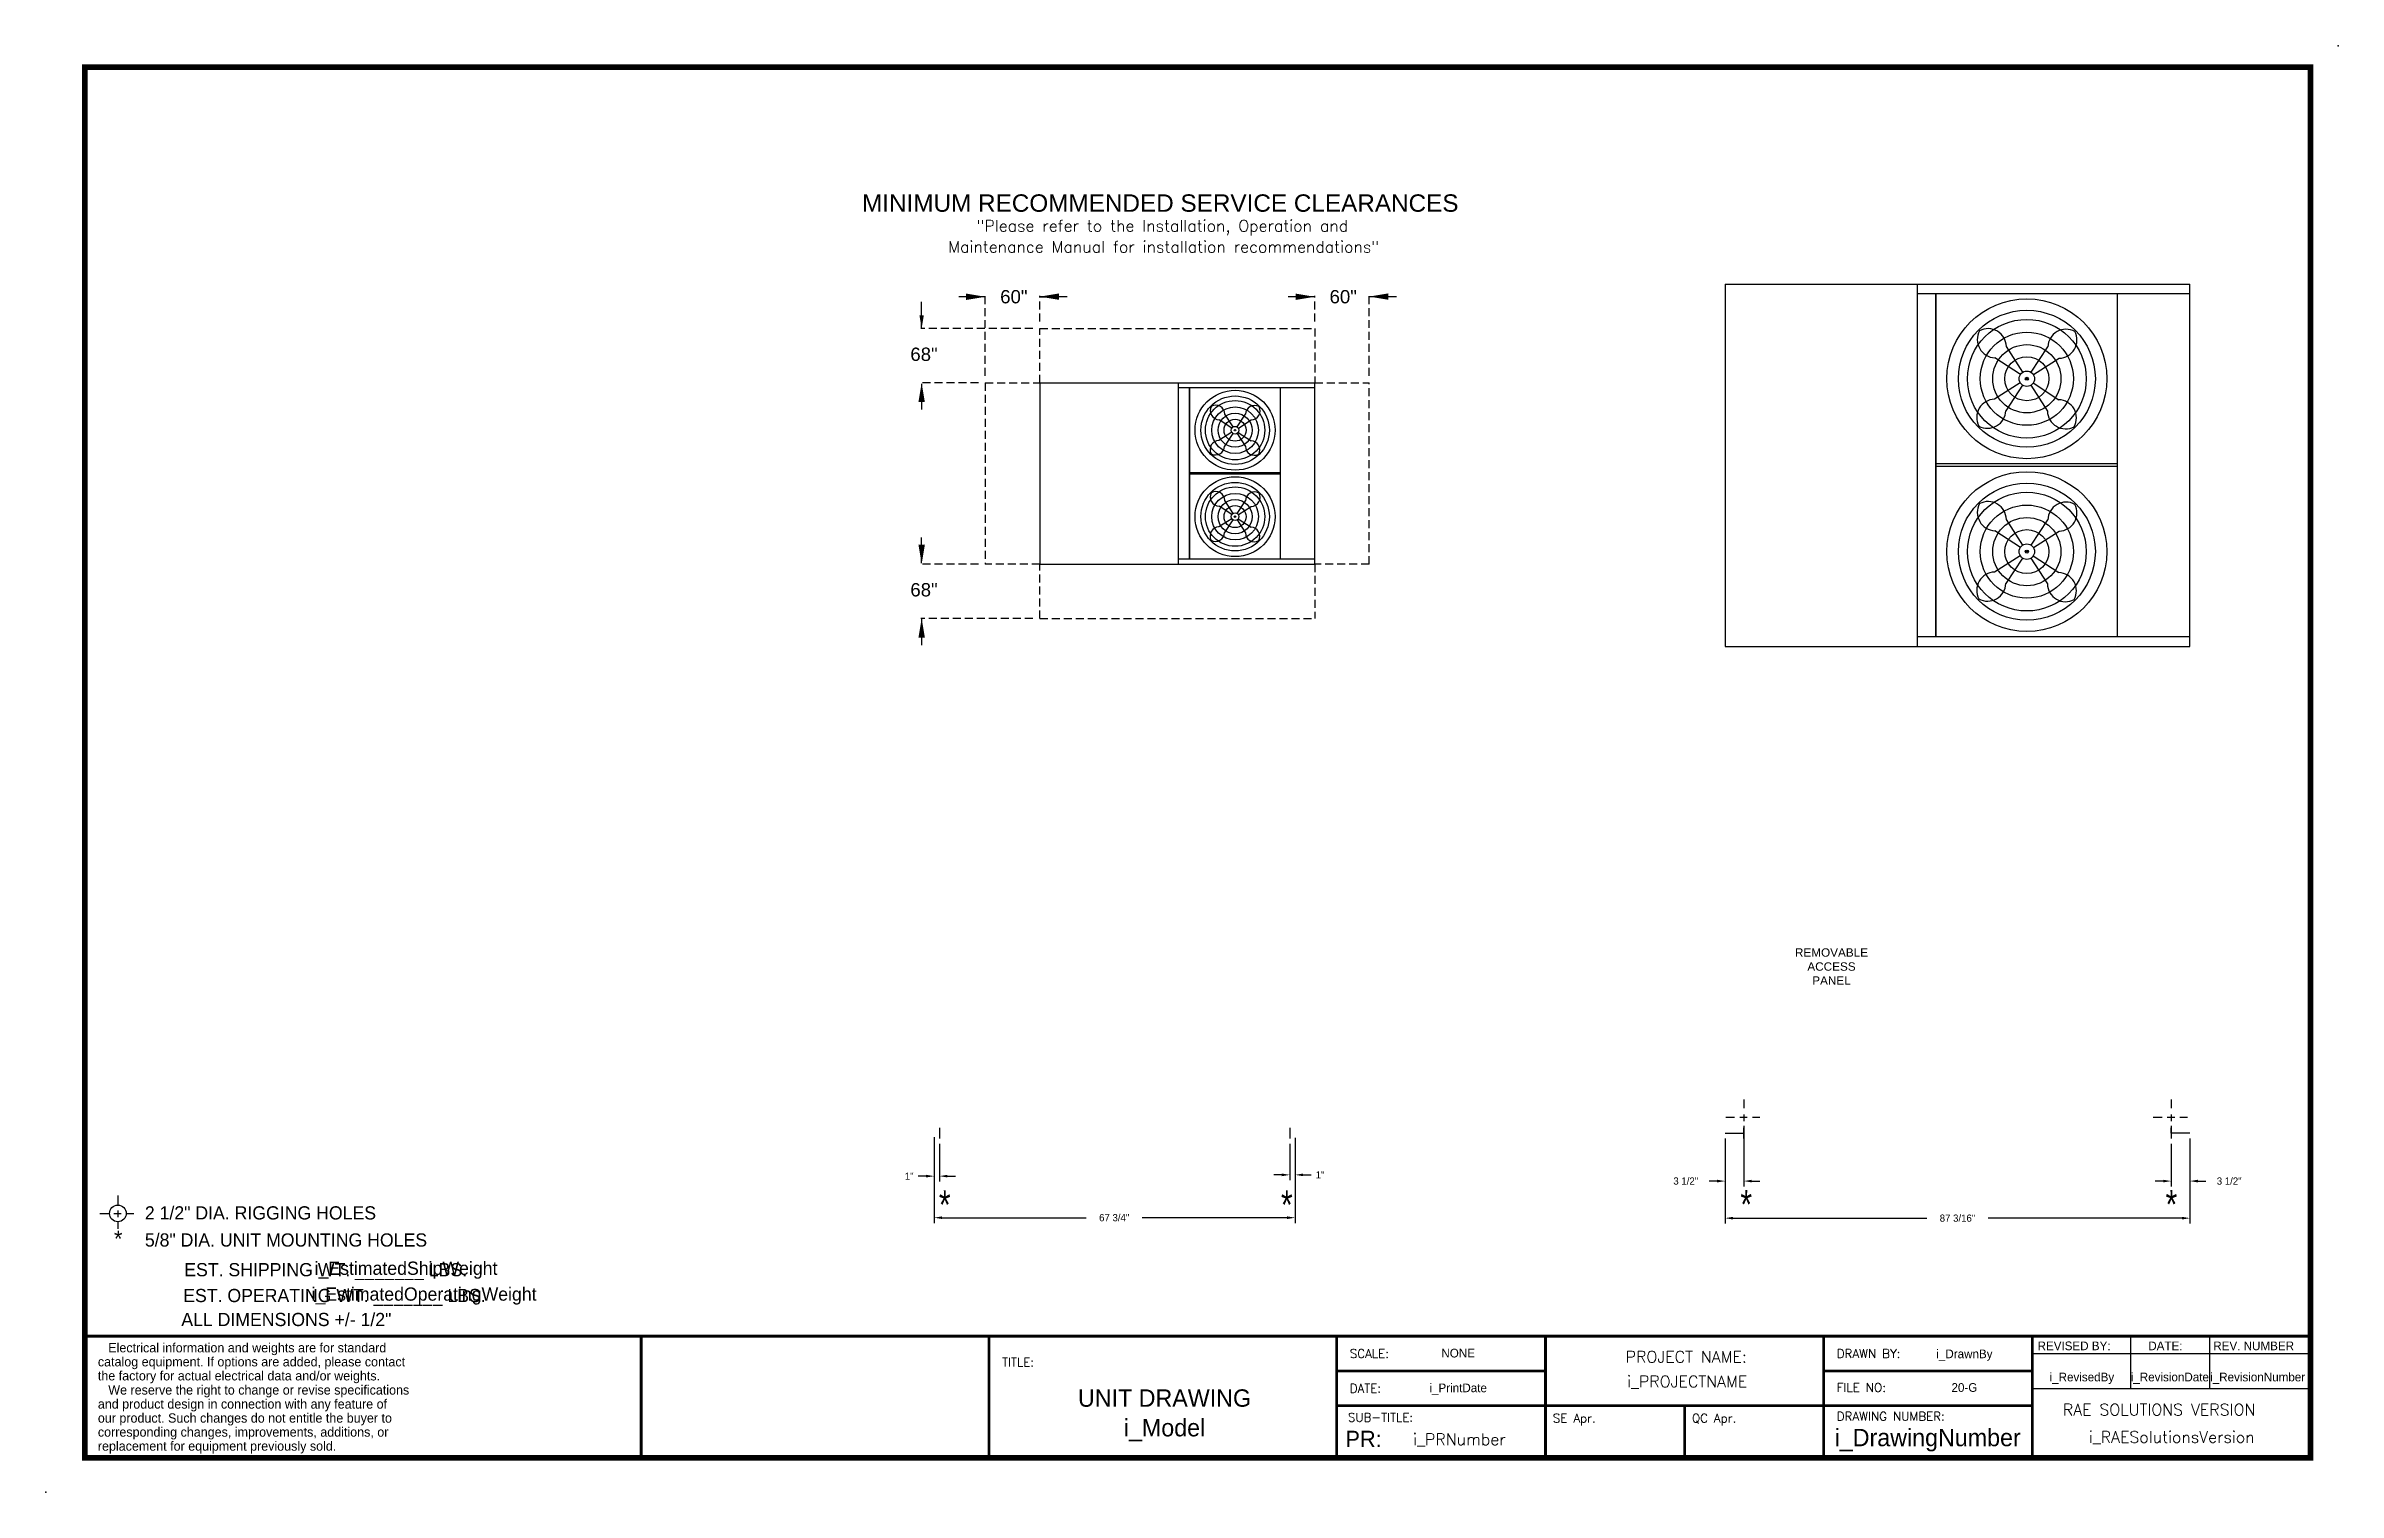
# Model space of a CAD drawing. Extents: x 160 to 590, y -127 to 144.
import ezdxf
from ezdxf.enums import TextEntityAlignment as Align

# ---------------------------------------------------------------- set-up
doc = ezdxf.new("R2010")
doc.units = 0
doc.header["$MEASUREMENT"] = 0
doc.linetypes.add('DASHED', pattern=[0.75, 0.5, -0.25])
doc.layers.get('0').update_dxf_attribs({"color": 1, "linetype": 'CONTINUOUS'})
doc.styles.add('dimentions', font='ARIAL.TTF')
doc.styles.add('SIMPLEX', font='SIMPLEX')
doc.styles.add('SLDTEXTSTYLE0', font='ARIAL.TTF', dxfattribs={"width": 0.75})
doc.dimstyles.new('SLDDIMSTYLE0', dxfattribs={"dimtxt": 1.35, "dimasz": 1.5, "dimexe": 1, "dimexo": 1, "dimgap": 1, "dimtad": 0, "dimtih": 1, "dimtoh": 1, "dimdec": 4, "dimzin": 12, "dimdsep": 46, "dimlunit": 5, "dimtxsty": 'STANDARD', "dimcen": 0.09, "dimclrd": 1, "dimclre": 1, "dimclrt": 1, "dimadec": 0, "dimazin": 0, "dimtfac": 1, "dimtdec": 4, "dimtofl": 0, "dimtmove": 0, "dimatfit": 0, "dimfxl": 1, "dimfrac": 2, "dimtolj": 1, "dimtzin": 12, "dimarcsym": 0})

# ---------------------------------------------------------------- blocks, each defined once
blk = doc.blocks.new('*D18')
at = {"color": 1, "lineweight": -2}
for p, q in [((326.88, -60.51), (326.88, -76.6)), ((394.61, -60.76), (394.61, -76.6)), ((328.38, -75.6), (355.39, -75.6)), ((393.11, -75.6), (365.94, -75.6))]:
    blk.add_line(p, q, dxfattribs=at)
at = {"color": 1}
for points in [[(328.38, -75.35), (328.38, -75.85), (326.88, -75.6)], [(393.11, -75.35), (393.11, -75.85), (394.61, -75.6)]]:
    blk.add_solid(points, dxfattribs=at)
at = {"color": 1, "insert": (360.67, -75.6), "char_height": 1.35, "attachment_point": 5}
blk.add_mtext('\\A1;67 3/4"', dxfattribs=at)
blk = doc.blocks.new('*D19')
at = {"color": 1, "lineweight": -2}
for p, q in [((326.88, -60.76), (326.88, -68.8)), ((327.88, -61.76), (327.88, -68.8)), ((325.38, -67.8), (323.88, -67.8)), ((329.38, -67.8), (330.88, -67.8))]:
    blk.add_line(p, q, dxfattribs=at)
at = {"color": 1}
for points in [[(325.38, -67.55), (325.38, -68.05), (326.88, -67.8)], [(329.38, -67.55), (329.38, -68.05), (327.88, -67.8)]]:
    blk.add_solid(points, dxfattribs=at)
at = {"color": 1, "insert": (322.21, -67.8), "char_height": 1.35, "attachment_point": 5}
blk.add_mtext('\\A1;1"', dxfattribs=at)
blk = doc.blocks.new('*D20')
at = {"color": 1, "lineweight": -2}
for p, q in [((393.61, -61.76), (393.61, -68.56)), ((394.61, -60.64), (394.61, -68.56)), ((392.11, -67.56), (390.61, -67.56)), ((396.11, -67.56), (397.61, -67.56))]:
    blk.add_line(p, q, dxfattribs=at)
at = {"color": 1}
for points in [[(392.11, -67.31), (392.11, -67.81), (393.61, -67.56)], [(396.11, -67.31), (396.11, -67.81), (394.61, -67.56)]]:
    blk.add_solid(points, dxfattribs=at)
at = {"color": 1, "insert": (399.29, -67.56), "char_height": 1.35, "attachment_point": 5}
blk.add_mtext('\\A1;1"', dxfattribs=at)
blk = doc.blocks.new('*D21')
at = {"color": 1, "lineweight": -2}
for p, q in [((475.28, -60.76), (475.28, -76.69)), ((562.49, -60.76), (562.49, -76.69)), ((476.78, -75.69), (513.16, -75.69)), ((560.99, -75.69), (524.61, -75.69))]:
    blk.add_line(p, q, dxfattribs=at)
at = {"color": 1}
for points in [[(476.78, -75.44), (476.78, -75.94), (475.28, -75.69)], [(560.99, -75.44), (560.99, -75.94), (562.49, -75.69)]]:
    blk.add_solid(points, dxfattribs=at)
at = {"color": 1, "insert": (518.88, -75.69), "char_height": 1.35, "attachment_point": 5}
blk.add_mtext('\\A1;87 3/16"', dxfattribs=at)
blk = doc.blocks.new('*D25')
at = {"color": 1, "lineweight": -2}
for p, q in [((558.99, -61.76), (558.99, -69.73)), ((562.48, -60.76), (562.48, -69.73)), ((557.49, -68.73), (555.99, -68.73)), ((563.98, -68.73), (565.48, -68.73))]:
    blk.add_line(p, q, dxfattribs=at)
at = {"color": 1}
for points in [[(557.49, -68.48), (557.49, -68.98), (558.99, -68.73)], [(563.98, -68.48), (563.98, -68.98), (562.48, -68.73)]]:
    blk.add_solid(points, dxfattribs=at)
at = {"color": 1, "insert": (569.86, -68.73), "char_height": 1.35, "attachment_point": 5}
blk.add_mtext('\\A1;3 1/2"', dxfattribs=at)
blk = doc.blocks.new('*D26')
at = {"color": 1, "lineweight": -2}
for p, q in [((475.28, -60.76), (475.28, -69.73)), ((478.78, -60.76), (478.78, -69.73)), ((473.78, -68.73), (472.28, -68.73)), ((480.28, -68.73), (481.78, -68.73))]:
    blk.add_line(p, q, dxfattribs=at)
at = {"color": 1}
for points in [[(473.78, -68.48), (473.78, -68.98), (475.28, -68.73)], [(480.28, -68.48), (480.28, -68.98), (478.78, -68.73)]]:
    blk.add_solid(points, dxfattribs=at)
at = {"color": 1, "insert": (467.9, -68.73), "char_height": 1.35, "attachment_point": 5}
blk.add_mtext('\\A1;3 1/2"', dxfattribs=at)

msp = doc.modelspace()

# ---------------------------------------------------------------- linework, layer by layer
at = {"color": 1, "lineweight": 30}
for p, q in [((475.30121, 99.63566), (562.48871, 99.63566)), ((475.30121, 99.63566), (475.30121, 31.63566)), ((511.36371, 31.63566), (511.36371, 99.63566)), ((562.48871, 31.63566), (562.48871, 99.63566)), ((324.54308, 93.78943), (324.54308, 96.28974)), ((333.99006, 97.24331), (331.48975, 97.24331)), ((349.3542, 97.30766), (351.85451, 97.30766)), ((395.78478, 97.24331), (393.28447, 97.24331)), ((411.14892, 97.30766), (413.64923, 97.30766)), ((562.48871, 97.80461), (511.36371, 97.80461)), ((514.83531, 97.81146), (514.83531, 33.41791)), ((514.83631, 33.46086), (514.83631, 97.80461)), ((548.84901, 97.81046), (548.84801, 97.81046)), ((548.85001, 97.81046), (548.84901, 97.81046)), ((548.89781, 33.41791), (548.89781, 97.81046)), ((548.89781, 97.80461), (548.89781, 97.80461)), ((531.11772, 83.08435), (528.0506, 87.91351)), ((532.69186, 83.07276), (535.82979, 87.85621)), ((530.68231, 82.65531), (525.89886, 85.79324)), ((533.1209, 82.63735), (537.95006, 85.70447)), ((324.54308, 78.58784), (324.54308, 76.08753)), ((346.69134, 81.08815), (398.28509, 81.08815)), ((346.69134, 81.08815), (346.69134, 47.08815)), ((372.72259, 47.08815), (372.72259, 81.08815)), ((398.28509, 80.17262), (372.72259, 80.17262)), ((374.81845, 80.17605), (374.81845, 47.97927)), ((374.81895, 48.00075), (374.81895, 80.17262)), ((391.8253, 80.17555), (391.8248, 80.17555)), ((391.8258, 80.17555), (391.8253, 80.17555)), ((391.8497, 47.97927), (391.8497, 80.17555)), ((391.8497, 80.17262), (391.8497, 80.17262)), ((398.28509, 47.08815), (398.28509, 81.08815)), ((530.67072, 81.08117), (525.84156, 78.01405)), ((531.09976, 80.64577), (527.96183, 75.86232)), ((532.67389, 80.63417), (535.74102, 75.80501)), ((533.1093, 81.06321), (537.89275, 77.92528)), ((382.74195, 72.59797), (380.35023, 74.16694)), ((382.95966, 72.8125), (381.42609, 75.22707)), ((383.74672, 72.8067), (385.31569, 75.19842)), ((383.96124, 72.58899), (386.37582, 74.12255)), ((382.73615, 71.81091), (380.32157, 70.27735)), ((382.95067, 71.5932), (381.38171, 69.20148)), ((383.73774, 71.5874), (385.2713, 69.17282)), ((383.95545, 71.80192), (386.34717, 70.23296)), ((514.89381, 65.90806), (514.94161, 65.90806)), ((514.89381, 65.36326), (514.94161, 65.36326)), ((514.94161, 65.90806), (514.94261, 65.90806)), ((514.94261, 65.36326), (514.94161, 65.36326)), ((514.94261, 65.90806), (514.94361, 65.90806)), ((514.94261, 65.36326), (514.94361, 65.36326)), ((548.84801, 65.90806), (514.94361, 65.90806)), ((514.94361, 65.90806), (514.94361, 65.90706)), ((548.84801, 65.90706), (514.94361, 65.90706)), ((514.94361, 65.36426), (514.94361, 65.36326)), ((548.84801, 65.36326), (514.94361, 65.36326)), ((548.84901, 65.90806), (548.84801, 65.90806)), ((548.84801, 65.90706), (548.84801, 65.90806)), ((548.84801, 65.36326), (548.84801, 65.36426)), ((548.84901, 65.36326), (548.84801, 65.36326)), ((548.84901, 65.90806), (548.85001, 65.90806)), ((548.85001, 65.36326), (548.84901, 65.36326)), ((548.89781, 65.90806), (548.85001, 65.90806)), ((548.89781, 65.36326), (548.85001, 65.36326)), ((374.8477, 64.22435), (374.8716, 64.22435)), ((374.8477, 63.95195), (374.8716, 63.95195)), ((374.8716, 64.22435), (374.8721, 64.22435)), ((374.8721, 63.95195), (374.8716, 63.95195)), ((374.8721, 64.22435), (374.8726, 64.22435)), ((374.8721, 63.95195), (374.8726, 63.95195)), ((391.8248, 64.22435), (374.8726, 64.22435)), ((374.8726, 64.22435), (374.8726, 64.22385)), ((391.8248, 64.22385), (374.8726, 64.22385)), ((374.8726, 63.95245), (374.8726, 63.95195)), ((391.8248, 63.95195), (374.8726, 63.95195)), ((391.8253, 64.22435), (391.8248, 64.22435)), ((391.8248, 64.22385), (391.8248, 64.22435)), ((391.8248, 63.95195), (391.8248, 63.95245)), ((391.8253, 63.95195), (391.8248, 63.95195)), ((391.8253, 64.22435), (391.8258, 64.22435)), ((391.8258, 63.95195), (391.8253, 63.95195)), ((391.8497, 64.22435), (391.8258, 64.22435)), ((391.8497, 63.95195), (391.8258, 63.95195)), ((382.74195, 56.37437), (380.35023, 57.94334)), ((382.95966, 56.5889), (381.42609, 59.00347)), ((383.74672, 56.5831), (385.31569, 58.97482)), ((383.96124, 56.36539), (386.37582, 57.89895)), ((324.54308, 49.58846), (324.54308, 52.08877)), ((382.73615, 55.58731), (380.32157, 54.05375)), ((382.95067, 55.3696), (381.38171, 52.97788)), ((383.73774, 55.3638), (385.2713, 52.94922)), ((383.95545, 55.57832), (386.34717, 54.00936)), ((530.68231, 50.20811), (525.89886, 53.34604)), ((531.11772, 50.63715), (528.0506, 55.46631)), ((532.69186, 50.62556), (535.82979, 55.40901)), ((533.1209, 50.19015), (537.95006, 53.25727)), ((398.30999, 47.97635), (372.74749, 47.97635)), ((530.67072, 48.63397), (525.84156, 45.56685)), ((531.09976, 48.19857), (527.96183, 43.41512)), ((532.67389, 48.18697), (535.74102, 43.35781)), ((533.1093, 48.61601), (537.89275, 45.47808)), ((346.69134, 47.08815), (398.28509, 47.08815)), ((324.54308, 34.38687), (324.54308, 31.88656)), ((475.30121, 31.63566), (562.48871, 31.63566)), ((562.53851, 33.41206), (511.41351, 33.41206))]:
    msp.add_line(p, q, dxfattribs=at)
at = {"color": 1, "linetype": 'DASHED', "lineweight": 30, "ltscale": 2}
for p, q in [((324.54308, 91.46912), (324.54308, 94.96312)), ((336.31037, 97.24331), (333.17268, 97.24331)), ((336.31037, 97.24331), (333.17268, 97.24331)), ((346.81034, 97.30766), (349.94803, 97.30766)), ((346.87134, 97.24331), (350.00903, 97.24331)), ((398.10509, 97.24331), (394.9674, 97.24331)), ((408.60506, 97.30766), (411.74275, 97.30766)), ((324.54308, 91.46912), (324.54308, 94.60681)), ((324.54308, 91.46912), (324.54308, 94.60681)), ((324.54308, 80.90815), (324.54308, 77.14283)), ((324.54308, 80.90815), (324.54308, 77.41415)), ((324.54308, 80.90815), (324.54308, 77.77046)), ((324.54308, 80.90815), (324.54308, 77.77046)), ((324.54308, 47.26815), (324.54308, 50.84267)), ((324.54308, 47.26815), (324.54308, 50.76215)), ((324.54308, 47.26815), (324.54308, 50.40584)), ((324.54308, 47.26815), (324.54308, 50.40584)), ((324.54308, 36.70718), (324.54308, 32.99278)), ((324.54308, 36.70718), (324.54308, 32.94185)), ((324.54308, 36.70718), (324.54308, 33.21318)), ((324.54308, 36.70718), (324.54308, 33.56949)), ((324.54308, 36.70718), (324.54308, 33.56949))]:
    msp.add_line(p, q, dxfattribs=at)
at = {"color": 1, "linetype": 'DASHED', "lineweight": 30, "ltscale": 3}
for p, q in [((336.49037, 82.38404), (336.49037, 97.42331)), ((346.69134, 92.58501), (346.69134, 97.42331)), ((346.69134, 92.58501), (346.69134, 97.42331)), ((398.28509, 92.58501), (398.28509, 97.42331)), ((408.48606, 82.38404), (408.48606, 97.42331)), ((345.39429, 91.28912), (324.36308, 91.28912)), ((346.69134, 91.28912), (398.28509, 91.28912)), ((346.69134, 81.08815), (346.69134, 91.28912)), ((398.28509, 91.28912), (398.28509, 81.08815)), ((335.19332, 81.08815), (324.36308, 81.08815)), ((336.49037, 81.08815), (346.69134, 81.08815)), ((336.49037, 81.08815), (336.49037, 47.08815)), ((398.28509, 81.08815), (408.48606, 81.08815)), ((408.48606, 47.08815), (408.48606, 81.08815)), ((335.19332, 47.08815), (324.36308, 47.08815)), ((346.69134, 47.08815), (336.49037, 47.08815)), ((346.69134, 36.88718), (346.69134, 47.08815)), ((408.48606, 47.08815), (398.28509, 47.08815)), ((398.28509, 47.08815), (398.28509, 36.88718)), ((345.39429, 36.88718), (324.36308, 36.88718)), ((346.69134, 36.88718), (398.28509, 36.88718))]:
    msp.add_line(p, q, dxfattribs=at)
at = {"lineweight": 30}
for p, q in [((478.80976, -53.42793), (478.80976, -55.07356)), ((558.99956, -53.42793), (558.99956, -55.07356)), ((475.40029, -56.76256), (477.0692, -56.76256)), ((478.03206, -56.76256), (479.43932, -56.76256)), ((478.80976, -56.22919), (478.80976, -57.47372)), ((478.80976, -58.36267), (478.80976, -59.66044)), ((480.40218, -56.76256), (481.82802, -56.76256)), ((555.59009, -56.76256), (557.259, -56.76256)), ((558.22186, -56.76256), (559.62912, -56.76256)), ((558.99956, -56.22919), (558.99956, -57.47372)), ((558.99956, -58.36267), (558.99956, -59.66044)), ((560.59198, -56.76256), (562.01782, -56.76256)), ((173.74003, -71.4599), (173.74003, -73.10553)), ((170.33056, -74.79453), (171.99948, -74.79453)), ((172.96234, -74.79453), (174.36959, -74.79453)), ((173.74003, -74.26116), (173.74003, -75.50569)), ((173.74003, -76.39464), (173.74003, -77.69242)), ((175.33245, -74.79453), (176.75829, -74.79453)), ((271.92656, -120.6771), (271.92656, -97.8396)), ((337.17656, -120.6771), (337.17656, -97.8396)), ((402.42656, -97.8396), (532.92656, -97.8396)), ((402.42656, -120.6771), (402.42656, -97.8396)), ((441.57656, -97.8396), (441.57656, -120.6771)), ((493.77656, -97.8396), (493.77656, -110.8896)), ((532.92656, -97.8396), (532.92656, -120.6771)), ((532.92656, -97.8396), (585.12656, -97.8396)), ((532.92656, -97.8396), (532.92656, -101.1021)), ((551.3449, -97.8396), (551.3449, -107.6271)), ((566.17803, -97.8396), (566.17803, -107.6271)), ((532.92656, -101.1021), (585.12656, -101.1021)), ((441.57656, -104.3646), (402.42656, -104.3646)), ((493.77656, -104.3646), (532.92656, -104.3646)), ((493.77656, -110.8896), (493.77656, -104.3646)), ((532.92656, -110.8896), (402.42656, -110.8896)), ((467.67656, -110.8896), (467.67656, -120.6771)), ((493.77656, -110.8896), (493.77656, -120.6771)), ((532.92656, -107.6271), (585.12656, -107.6271))]:
    msp.add_line(p, q, dxfattribs=at)
for p, q in [((327.88197, -58.76256), (327.88197, -60.76256)), ((393.61287, -58.76256), (393.61287, -60.76256)), ((475.27851, -59.76256), (478.77851, -59.76256)), ((478.77851, -60.76256), (478.77851, -58.76256)), ((478.77851, -59.76256), (478.77851, -60.76256)), ((558.98771, -59.76256), (558.98771, -58.76256)), ((558.98771, -58.76256), (558.98771, -60.76256)), ((562.48771, -59.76256), (558.98771, -59.76256))]:
    msp.add_line(p, q)
at = {"const_width": 1.044}
msp.add_lwpolyline([(167.52656, -120.6771), (585.12656, -120.6771), (585.12656, 140.3229), (167.52656, 140.3229), (167.52656, -120.6771)], dxfattribs=at)
at = {"lineweight": 30, "const_width": 0.522}
for points in [[(272.54373, -97.8396), (167.52656, -97.8396)], [(585.12656, -97.8396), (271.92656, -97.8396), (271.92656, -120.6771)], [(337.17656, -97.8396), (337.17656, -120.6771)], [(402.42656, -97.8396), (402.42656, -120.6771)], [(441.57656, -97.8396), (441.57656, -120.6771)], [(493.77656, -97.8396), (493.77656, -120.6771)], [(532.92656, -120.6771), (532.92656, -97.8396), (585.12656, -97.8396)], [(441.57656, -104.3646), (402.42656, -104.3646)], [(532.92656, -104.3646), (493.77656, -104.3646), (493.77656, -120.6771)], [(532.92656, -110.8896), (402.42656, -110.8896)], [(467.67656, -110.8896), (467.67656, -120.6771)]]:
    msp.add_lwpolyline(points, dxfattribs=at)
at = {"color": 1, "lineweight": 30}
for centre, radius in [((531.89581, 81.85926), 14.99997), ((531.89581, 81.85926), 12.85177), ((531.89581, 81.85926), 11.13912), ((531.89581, 81.85926), 8.73857), ((531.89581, 81.85926), 6.40143), ((531.89581, 81.85926), 4.13262), ((531.89581, 81.85926), 1.4513), ((531.89581, 81.85926), 0.28645), ((383.3487, 72.19995), 7.49999), ((383.3487, 72.19995), 6.42589), ((383.3487, 72.19995), 5.56956), ((383.3487, 72.19995), 4.36928), ((383.3487, 72.19995), 3.20072), ((383.3487, 72.19995), 2.06631), ((383.3487, 72.19995), 0.72565), ((383.3487, 72.19995), 0.14323), ((383.3487, 55.97635), 7.49999), ((383.3487, 55.97635), 6.42589), ((383.3487, 55.97635), 5.56956), ((383.3487, 55.97635), 4.36928), ((531.89581, 49.41206), 14.99997), ((531.89581, 49.41206), 12.85177), ((531.89581, 49.41206), 11.13912), ((383.3487, 55.97635), 3.20072), ((383.3487, 55.97635), 2.06631), ((383.3487, 55.97635), 0.72565), ((383.3487, 55.97635), 0.14323), ((531.89581, 49.41206), 8.73857), ((531.89581, 49.41206), 6.40143), ((531.89581, 49.41206), 4.13262), ((531.89581, 49.41206), 1.4513), ((531.89581, 49.41206), 0.28645)]:
    msp.add_circle(centre, radius, dxfattribs=at)
at = {"lineweight": 30}
msp.add_circle((173.74003, -74.79453), 1.56487, dxfattribs=at)
at = {"color": 1, "lineweight": 30}
for centre, radius, start, end in [((526.02952, 89.21735), 3.4266, 151.3003537, 267.814713), ((524.62494, 87.83331), 3.4266, 1.3411738, 117.8555331), ((539.25389, 87.72555), 3.4266, 61.3003537, 177.814713), ((537.86986, 89.13013), 3.4266, 271.3411738, 27.8555331), ((525.92176, 74.5884), 3.4266, 91.3411738, 207.8555331), ((537.76209, 74.50118), 3.4266, 331.3003537, 87.814713), ((380.41556, 75.87899), 1.7133, 151.3003537, 267.814713), ((379.71327, 75.18697), 1.7133, 1.3411738, 117.8555331), ((387.02774, 75.13309), 1.7133, 61.3003537, 177.814713), ((386.33572, 75.83538), 1.7133, 271.3411738, 27.8555331), ((524.53772, 75.99298), 3.4266, 241.3003537, 357.814713), ((539.16667, 75.88521), 3.4266, 181.3411738, 297.8555331), ((380.36167, 68.56452), 1.7133, 91.3411738, 207.8555331), ((379.66966, 69.26681), 1.7133, 241.3003537, 357.814713), ((386.98413, 69.21293), 1.7133, 181.3411738, 297.8555331), ((386.28184, 68.52091), 1.7133, 331.3003537, 87.814713), ((380.41556, 59.65539), 1.7133, 151.3003537, 267.814713), ((379.71327, 58.96337), 1.7133, 1.3411738, 117.8555331), ((387.02774, 58.90949), 1.7133, 61.3003537, 177.814713), ((386.33572, 59.61178), 1.7133, 271.3411738, 27.8555331), ((526.02952, 56.77015), 3.4266, 151.3003537, 267.814713), ((524.62494, 55.38611), 3.4266, 1.3411738, 117.8555331), ((539.25389, 55.27835), 3.4266, 61.3003537, 177.814713), ((537.86986, 56.68293), 3.4266, 271.3411738, 27.8555331), ((380.36167, 52.34092), 1.7133, 91.3411738, 207.8555331), ((379.66966, 53.04321), 1.7133, 241.3003537, 357.814713), ((386.98413, 52.98933), 1.7133, 181.3411738, 297.8555331), ((386.28184, 52.29731), 1.7133, 331.3003537, 87.814713), ((525.92176, 42.1412), 3.4266, 91.3411738, 207.8555331), ((524.53772, 43.54578), 3.4266, 241.3003537, 357.814713), ((539.16667, 43.43801), 3.4266, 181.3411738, 297.8555331), ((537.76209, 42.05398), 3.4266, 331.3003537, 87.814713)]:
    msp.add_arc(centre, radius, start, end, dxfattribs=at)
for p in [(590.30152, 144.34348), (532.92656, -120.6771), (160.22742, -127.11463)]:
    msp.add_point(p)
for p in [(531.89581, 81.85926), (383.3487, 72.19995), (383.3487, 55.97635), (531.89581, 49.41206)]:
    msp.add_point(p, dxfattribs=at)
for points in [[(332.89037, 97.84331), (332.89037, 96.64331), (336.49037, 97.24331)], [(333.99006, 97.66003), (333.99006, 96.82659), (336.49037, 97.24331)], [(350.29134, 96.6704), (350.29134, 97.8704), (346.69134, 97.2704)], [(394.68509, 97.84331), (394.68509, 96.64331), (398.28509, 97.24331)], [(395.78478, 97.66003), (395.78478, 96.82659), (398.28509, 97.24331)], [(412.08606, 96.68057), (412.08606, 97.88057), (408.48606, 97.28057)], [(324.9598, 93.78943), (324.12636, 93.78943), (324.54308, 91.28912)], [(323.94308, 77.48815), (325.14308, 77.48815), (324.54308, 81.08815)], [(325.14308, 50.68815), (323.94308, 50.68815), (324.54308, 47.08815)], [(323.94308, 33.28718), (325.14308, 33.28718), (324.54308, 36.88718)]]:
    msp.add_solid(points, dxfattribs=at)
at = {"color": 1, "lineweight": 30, "ltscale": 7}
for points in [[(334.33037, 96.88331), (334.33037, 97.60331), (336.49037, 97.24331)], [(334.33037, 96.88331), (334.33037, 97.60331), (336.49037, 97.24331)], [(396.12509, 96.88331), (396.12509, 97.60331), (398.28509, 97.24331)], [(324.90308, 93.44912), (324.18308, 93.44912), (324.54308, 91.28912)], [(324.18308, 93.44912), (324.90308, 93.44912), (324.54308, 91.28912)], [(324.18308, 93.44912), (324.90308, 93.44912), (324.54308, 91.28912)]]:
    msp.add_solid(points, dxfattribs=at)

# ---------------------------------------------------------------- texts
at = {"lineweight": 30}
for s, height, style, p in [('MINIMUM RECOMMENDED SERVICE CLEARANCES', 3.2625, 'dimentions', (313.35465, 113.2021)), ('TITLE:', 1.63125, 'SIMPLEX', (339.62343, -103.54898)), ('SCALE:', 1.63125, 'SIMPLEX', (404.87343, -101.91773)), ('DRAWN BY:', 1.63125, 'SIMPLEX', (496.22343, -101.91773)), ('DATE:', 1.63125, 'SIMPLEX', (404.87343, -108.44273)), ('FILE NO:', 1.63125, 'SIMPLEX', (496.22343, -108.28502)), ('RAE SOLUTIONS VERSION', 2.1663, 'SIMPLEX', (538.64555, -112.70683)), ('SUB-TITLE:', 1.63125, 'SIMPLEX', (404.51995, -113.8913)), ('SE Apr.', 1.63125, 'SIMPLEX', (442.96356, -114.0429)), ('QC Apr.', 1.63125, 'SIMPLEX', (469.06356, -114.0429)), ('DRAWING NUMBER:', 1.63125, 'SIMPLEX', (496.22343, -113.69322))]:
    msp.add_text(s, height=height, dxfattribs=dict(at, style=style)).set_placement(p)
at = {"lineweight": 30, "style": 'SIMPLEX'}
for s, p in [('Maintenance Manual for installation recommendations"', (369.95492, 105.54394)), ('"Please refer to the Installation, Operation and', (369.69653, 109.47053)), ('PROJECT NAME:', (468.00421, -102.78758)), ('i_PROJECTNAME', (468.16893, -107.42436)), ('i_PRNumber', (425.43233, -118.27372)), ('i_RAESolutionsVersion', (559.0804, -117.85417))]:
    msp.add_text(s, height=2.1663, dxfattribs=at).set_placement(p, align=Align.CENTER)
at = {"lineweight": 30}
for s, height, p in [('2 1/2" DIA. RIGGING HOLES', 2.4795, (178.80786, -75.93702)), ('5/8" DIA. UNIT MOUNTING HOLES', 2.4795, (178.80786, -81.02283)), ('REVISED BY:', 1.63125, (533.90572, -100.46936)), ('DATE:', 1.63125, (554.67855, -100.46936)), ('REV. NUMBER', 1.63125, (566.87727, -100.46936)), ('catalog equipment. If options are added, please contact', 1.75446, (169.98633, -103.50761)), ('   Electrical information and weights are for standard', 1.75446, (169.98633, -100.87592)), ('the factory for actual electrical data and/or weights.', 1.75446, (169.98633, -106.1393)), ('   We reserve the right to change or revise specifications', 1.75446, (169.98633, -108.80418)), ('and product design in connection with any feature of', 1.75446, (169.98633, -111.43587)), ('our product. Such changes do not entitle the buyer to', 1.75446, (169.98633, -114.06756)), ('corresponding changes, improvements, additions, or ', 1.75446, (169.98633, -116.69925)), ('replacement for equipment previously sold.', 1.75446, (169.98633, -119.33094))]:
    msp.add_text(s, height=height, dxfattribs=at).set_placement(p)
for s, height, p in [('*', 3.05149, (173.80443, -81.06577)), ('EST. SHIPPING WT. _______ LBS.', 2.4795, (212.72935, -86.59471)), ('i_EstimatedShipWeight', 2.4823456, (227.79987, -86.32385)), ('EST. OPERATING WT. _______ LBS.', 2.4795, (214.37576, -91.44478)), ('i_EstimatedOperatingWeight', 2.4795, (231.1926, -91.17392)), ('ALL DIMENSIONS +/- 1/2"', 2.4795, (205.34729, -95.94464)), ('NONE', 1.63125, (425.20352, -101.83154)), ('i_DrawnBy', 1.63125, (520.18283, -101.97147)), ('i_PrintDate', 1.63125, (425.20352, -108.35654)), ('20-G', 1.63125, (520.18283, -108.28278)), ('i_RevisedBy', 1.63125, (542.21898, -106.31853)), ('i_RevisionDate', 1.63125, (558.72389, -106.31853)), ('i_RevisionNumber', 1.63125, (575.19708, -106.31853)), ('UNIT DRAWING', 3.2625, (370.10987, -111.08107)), ('i_Model', 3.2625, (370.10987, -116.64151)), ('i_DrawingNumber', 3.2625, (513.29194, -118.49421))]:
    msp.add_text(s, height=height, dxfattribs=at).set_placement(p, align=Align.CENTER)
msp.add_text('PR:', height=3.058594, dxfattribs=at).set_placement((410.86175, -118.65064), align=Align.RIGHT)
at = {"color": 1, "lineweight": 30, "ltscale": 7, "char_height": 2.5, "attachment_point": 5}
for s, insert in [('{\\fArial|b0|i0|c0|p34;60"}', (341.83786, 97.24331)), ('{\\fArial|b0|i0|c0|p34;60"}', (403.63258, 97.24331)), ('{\\fArial|b0|i0|c0|p34;68"}', (324.98113, 86.43499)), ('{\\fArial|b0|i0|c0|p34;68"}', (324.98113, 42.23402))]:
    msp.add_mtext(s, dxfattribs=dict(at, insert=insert))
at = {"color": 1, "lineweight": 30}
for s, insert, char_height, attachment_point, style in [('\\pi-3.377,l3.377,t3.377;REMOVABLE\\PACCESS\\PPANEL', (495.2424, -28.45903), 1.577, 5, 'dimentions'), ('*', (327.77945, -70.45596), 5.40207, 1, 'SLDTEXTSTYLE0'), ('*', (327.77945, -70.45596), 5.40207, 1, 'SLDTEXTSTYLE0'), ('*', (391.94861, -70.45596), 5.40207, 1, 'SLDTEXTSTYLE0'), ('*', (391.94861, -70.45596), 5.40207, 1, 'SLDTEXTSTYLE0'), ('*', (478.1441, -70.38547), 5.40207, 1, 'SLDTEXTSTYLE0'), ('*', (557.91656, -70.38547), 5.40207, 1, 'SLDTEXTSTYLE0')]:
    msp.add_mtext(s, dxfattribs=dict(at, insert=insert, char_height=char_height, attachment_point=attachment_point, style=style))

# ---------------------------------------------------------------- dimensions: what is measured, and where the dimension line sits
for base, p1, p2, picture, middle in [((326.88197, -67.80112), (327.88197, -60.76256), (326.88197, -59.76256), '*D19', (322.20697, -67.80112)), ((394.61287, -67.56049), (393.61287, -60.76256), (394.61287, -59.63759), '*D20', (399.28787, -67.56049)), ((475.27851, -68.72552), (478.77851, -59.76256), (475.27851, -59.76256), '*D26', (467.90351, -68.72552)), ((562.48771, -75.68848), (475.27851, -59.76256), (562.48771, -59.76256), '*D21', (518.88311, -75.68848)), ((562.48471, -68.72552), (558.98771, -60.76256), (562.48471, -59.76256), '*D25', (569.85971, -68.72552))]:
    dim = msp.add_linear_dim(base=base, p1=p1, p2=p2, dimstyle='SLDDIMSTYLE0', override={"dimpost": '"'})
    dim.commit()
    dim.dimension.update_dxf_attribs({"geometry": picture, "text_midpoint": middle})
dim = msp.add_linear_dim(base=(394.61287, -75.59793), p1=(326.88197, -59.51256), p2=(394.61287, -59.76256), dimstyle='SLDDIMSTYLE0', override={"dimpost": '"'})
dim.commit()
dim.dimension.update_dxf_attribs({"geometry": '*D18', "text_midpoint": (360.66994, -75.59793), "dimtype": 160})

doc.saveas('drawing.dxf')
